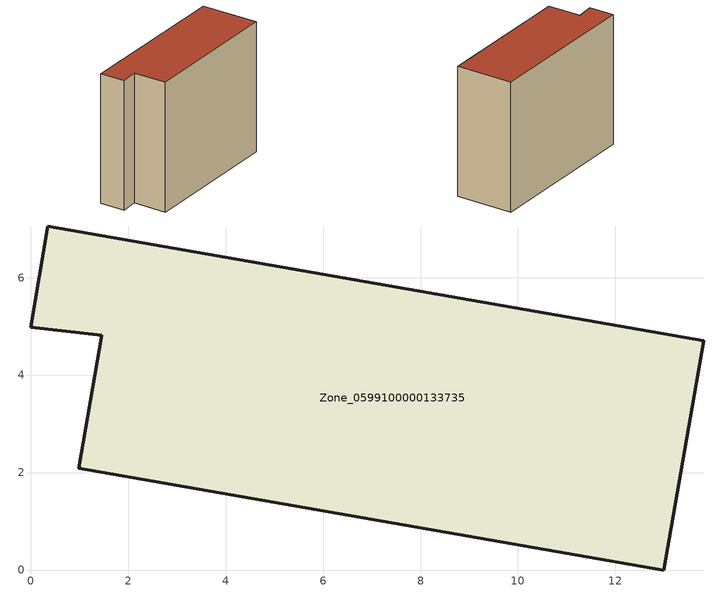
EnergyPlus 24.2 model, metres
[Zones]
Zone_0599100000133735
 floor ground (C_G): 13.81,4.7 12.99,0 0.98,2.09 1.46,4.82 0,4.98 0.35,7.06 z0
 wall outside (C_F): 12.99,0 13.81,4.7 0.35,7.06 0,4.98 1.46,4.82 0.98,2.09 12.99,0 z0:10.74
 roof outside (C_R): 0.98,2.09 12.99,0 13.81,4.7 0.35,7.06 0,4.98 1.46,4.82 z10.74
[BUILDING]
Pand.0599100000133735: North Axis=0; Terrain=City; Loads Convergence Tolerance Value=0.04; Temperature Convergence Tolerance Value=0.4; Solar Distribution=FullExterior; Maximum Number of Warmup Days=25; Minimum Number of Warmup Days=1
[Site:Location]
Rotterdam.The.Hague.AP_ZH_NLD Design_Conditions: Latitude=51.96; Longitude=4.45; Time Zone=1; Elevation=-4.5
[SITE:GROUNDTEMPERATURE:BUILDINGSURFACE]
18, 18, 18, 18, 18, 18, 18, 18, 18, 18, 18, 18
[MATERIAL] Thermal Absorptance=0.9; Solar Absorptance=0.7; Visible Absorptance=0.7
Name | Roughness | Thickness | Conductivity | Density | Specific Heat
G.TI.1946 | MediumSmooth | 0.15 | 1 | 540 | 1210
F.TI.1946 | Rough | 0.3 | 0.857143 | 1920 | 840
R.TI.1946 | MediumRough | 0.2 | 0.1 | 1500 | 1000
[CONSTRUCTION]
C_G: G.TI.1946
C_F: F.TI.1946
C_R: R.TI.1946
[ZONE]
Zone_0599100000133735: Type=1; Multiplier=1; Ceiling Height=Autocalculate; Volume=Autocalculate; Floor Area=autocalculate; Part of Total Floor Area=Yes
[ZONEINFILTRATION:DESIGNFLOWRATE]
Infil_Zone_0599100000133735: Zone or ZoneList or Space or SpaceList=Zone_0599100000133735; Schedule=AlwaysOn; Design Flow Rate Calculation Method=Flow/Area; Flow Rate per Floor Area=0.003; Constant Term Coefficient=1; Temperature Term Coefficient=0; Velocity Term Coefficient=0; Velocity Squared Term Coefficient=0
[HVACTEMPLATE:ZONE:IDEALLOADSAIRSYSTEM]
Zone_0599100000133735: Maximum Heating Supply Air Temperature=50; Minimum Cooling Supply Air Temperature=13; Maximum Heating Supply Air Humidity Ratio=0.0156; Minimum Cooling Supply Air Humidity Ratio=0.0077; Heating Limit=NoLimit; Cooling Limit=NoLimit; Dehumidification Control Type=ConstantSensibleHeatRatio; Cooling Sensible Heat Ratio=0.7; Dehumidification Setpoint=60; Humidification Control Type=None; Humidification Setpoint=30; Outdoor Air Method=None; Outdoor Air Flow Rate per Person=0.00944; Outdoor Air Flow Rate per Zone Floor Area=0; Outdoor Air Flow Rate per Zone=0; Demand Controlled Ventilation Type=None; Outdoor Air Economizer Type=NoEconomizer; Heat Recovery Type=None; Sensible Heat Recovery Effectiveness=0.7; Latent Heat Recovery Effectiveness=0.65
[ZONECONTROL:THERMOSTAT]
ThermostatControl_Zone_0599100000133735: Zone or ZoneList=Zone_0599100000133735; Control Type Schedule=DualSetpointControlType; Control 1=Thermostat_Zone_0599100000133735; Temperature Difference Between Cutout And Setpoint=0
[THERMOSTATSETPOINT:DUALSETPOINT]
Thermostat_Zone_0599100000133735: Heating Setpoint Temperature Schedule=HeatingSetpoint_Zone_0599100000133735; Cooling Setpoint Temperature Schedule=CoolingSetpoint_Zone_0599100000133735
[SCHEDULE:COMPACT]
HeatingSetpoint_Zone_0599100000133735: Through: 12/31, For: AllDays, Until: 24:00, 21
CoolingSetpoint_Zone_0599100000133735: Through: 12/31, For: AllDays, Until: 24:00, 24
DualSetpointControlType: Through: 12/31, For: AllDays, Until: 24:00, 4
AlwaysOn: Through: 12/31, For: AllDays, Until: 24:00, 1
